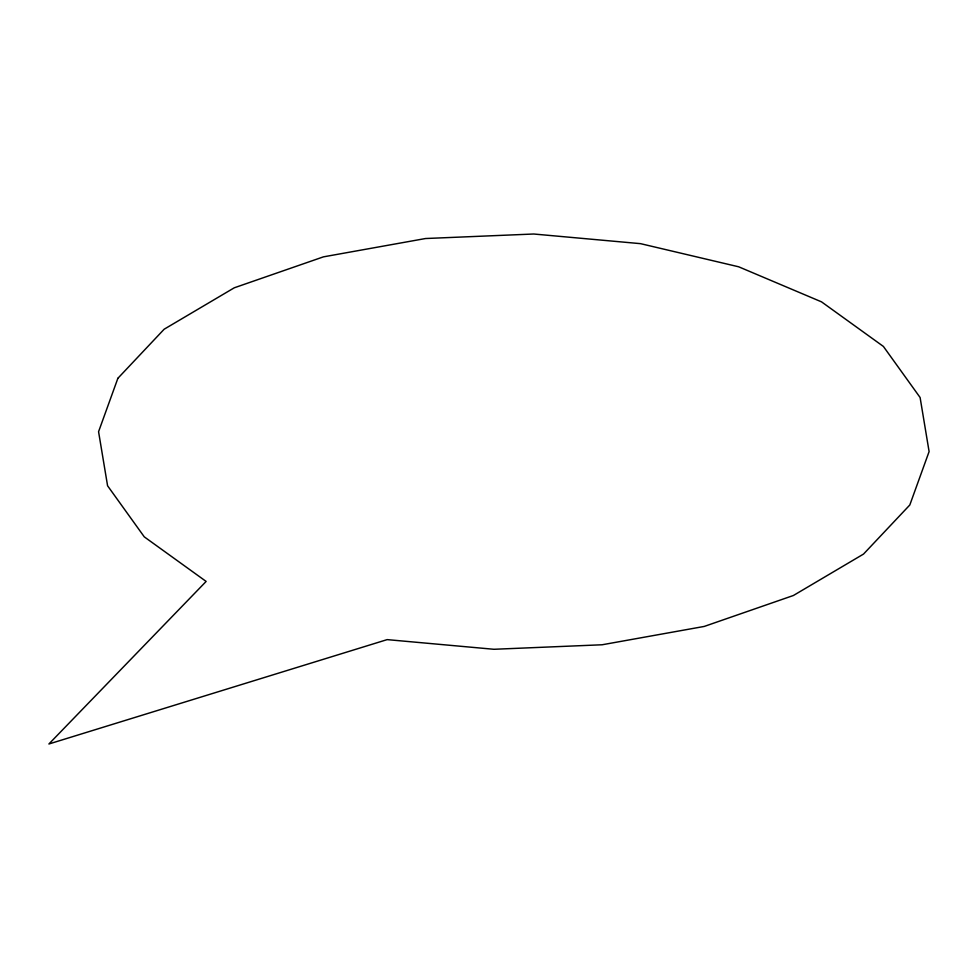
<?xml version="1.0" encoding="UTF-8"?>
<svg xmlns="http://www.w3.org/2000/svg" width="978" height="978" viewBox="0 0 978 978"><rect width="100%" height="100%" fill="white"/><g stroke="black" fill="none" stroke-linecap="round" stroke-linejoin="round"><path stroke-width="1.47" d="M117.873 378.303L98.57 431.701L107.58 485.785L144.267 536.849L206.138 581.433L48.9 743.989L387.154 639.624L493.951 649.282L602.106 644.771L704.246 626.433L793.415 595.492L863.525 554.074L909.809 504.99L929.1 451.591L920.102 397.508L883.403 346.444L821.532 301.86L738.683 266.798L640.517 243.656L533.719 234.011L425.564 238.522L323.425 256.859L234.268 287.801L164.157 329.219L117.873 378.303"/></g></svg>
